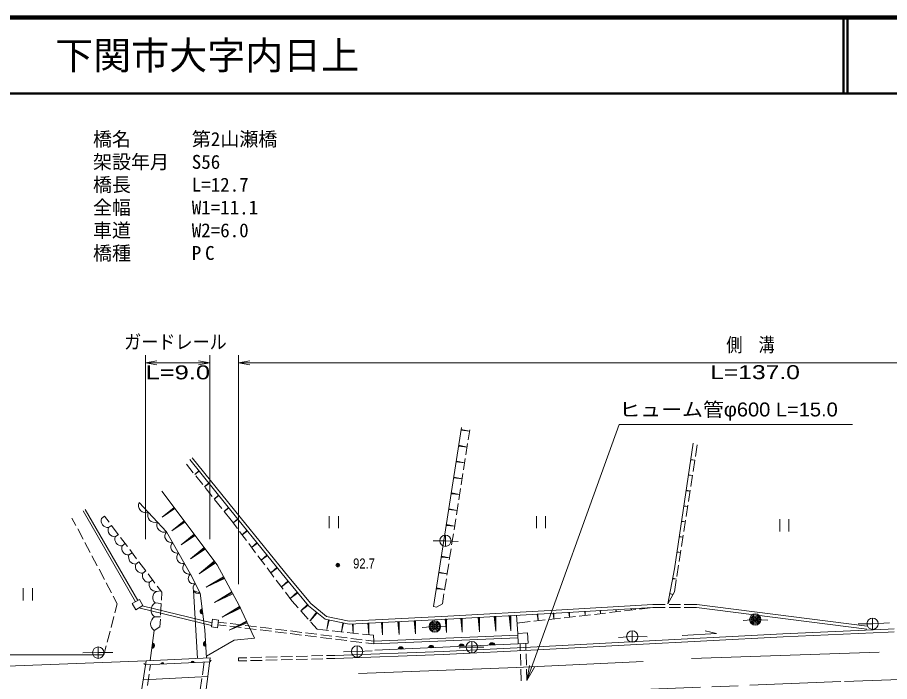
# Model space of a CAD drawing. Units: millimetres, scale not verified. Extents: x 40000 to 680000, y 20000 to 380000.
# Drawn here: x 400070 to 514784, y 292636 to 380000 of the extents above; entities that cross this region are included whole.
import ezdxf
from ezdxf.enums import TextEntityAlignment as Align

# ---------------------------------------------------------------- set-up
doc = ezdxf.new("R2010")
doc.units = ezdxf.units.MM
doc.header["$LTSCALE"] = 1000
doc.header["$PDMODE"] = 32
doc.header["$PDSIZE"] = 500
doc.linetypes.add('CHAIN', pattern=[18.5, 12, -1.5, 3.5, -1.5])
for name, color, linetype, lineweight in [('M-BMK', 2, 'CHAIN', 13), ('M-STR-HTXT', 7, 'Continuous', 13), ('M-STR-STR1', 1, 'Continuous', 13), ('M-STR-STRC', 7, 'Continuous', 13), ('M-TTL', 2, 'Continuous', 140), ('M-TTL-LINE', 7, 'Continuous', 50), ('M-WORK', 1, 'Continuous', 13)]:
    doc.layers.add(name, color=color, linetype=linetype, lineweight=lineweight)
doc.layers.add('M-TTL-TXT', color=7, linetype='Continuous')
doc.styles.add('ＭＳ ゴシック', font='')
doc.styles.add('ＭＳ Ｐゴシック', font='')
doc.styles.get('ＭＳ ゴシック').set_extended_font_data('MS Gothic')
doc.styles.get('ＭＳ Ｐゴシック').set_extended_font_data('MS PGothic')

# ---------------------------------------------------------------- blocks, each defined once
blk = doc.blocks.new('open_arrow')
at = {"color": 0, "linetype": 'Continuous', "lineweight": -2}
blk.add_lwpolyline([(7.5, 1.25), (0, 0), (7.5, -1.25)], dxfattribs=at)

msp = doc.modelspace()

# ---------------------------------------------------------------- linework, layer by layer
at = {"layer": 'M-BMK'}
msp.add_lwpolyline([(563699, 294355), (539357, 293728), (508381, 292628), (472937, 291213)], dxfattribs=at)
at = {"layer": 'M-STR-HTXT'}
for p, q in [((416911, 311347), (416911, 335572)), ((425367, 311347), (425367, 335572)), ((429156, 305465), (429156, 335572)), ((416911, 334572), (425367, 334572)), ((429156, 334572), (565040, 334572))]:
    msp.add_line(p, q, dxfattribs=at)
msp.add_lwpolyline([(467069, 292772), (479235, 326460), (509899, 326460)], dxfattribs=at)
at = {"layer": 'M-STR-STR1'}
msp.add_lwpolyline([(416997, 295375), (415003, 282419), (423818, 282934), (425431, 295758)], close=True, dxfattribs=at)
at = {"layer": 'M-STR-STRC'}
for p, q in [((416911, 294817), (416701, 295006)), ((425367, 295248), (416911, 294817)), ((425556, 295458), (425367, 295248))]:
    msp.add_line(p, q, dxfattribs=at)
for centre, radius in [((419141, 294930), 200), ((419141, 294930), 160), ((419141, 294930), 120), ((419141, 294930), 100), ((423136, 295134), 200), ((423136, 295134), 160), ((423136, 295134), 120), ((423136, 295134), 100)]:
    msp.add_arc(centre, radius, 2.92044, 182.92044, dxfattribs=at)
at = {"layer": 'M-TTL'}
msp.add_line((680000, 380000), (40000, 380000), dxfattribs=at)
at = {"layer": 'M-TTL-LINE'}
for p, q in [((508747, 380000), (508747, 370000)), ((509247, 380000), (509247, 370000)), ((40000, 370000), (680000, 370000))]:
    msp.add_line(p, q, dxfattribs=at)
at = {"layer": 'M-WORK'}
for p, q in [((454798, 302506), (458495, 326048)), ((458438, 325688), (458455, 325796)), ((458455, 325796), (459533, 325571)), ((458438, 325688), (459533, 325571)), ((458447, 325742), (459533, 325571)), ((459560, 325744), (459355, 324435)), ((458111, 323603), (458128, 323712)), ((458111, 323603), (459206, 323487)), ((458119, 323658), (459206, 323487)), ((458128, 323712), (459206, 323487)), ((459277, 323941), (459045, 322459)), ((489496, 323757), (489264, 322259)), ((423203, 320110), (422295, 321250)), ((457783, 321519), (457800, 321627)), ((457783, 321519), (458879, 321402)), ((457792, 321573), (458879, 321402)), ((457800, 321627), (458879, 321402)), ((458967, 321965), (458734, 320483)), ((488643, 321805), (488651, 321859)), ((488643, 321805), (489186, 321752)), ((488647, 321832), (489186, 321752)), ((488651, 321859), (489186, 321752)), ((489188, 321765), (488958, 320283)), ((423921, 320368), (423383, 319885)), ((423943, 320340), (423383, 319885)), ((423966, 320312), (423383, 319885)), ((423921, 320368), (423966, 320312)), ((424450, 318546), (423515, 319719)), ((457456, 319434), (457473, 319543)), ((457456, 319434), (458551, 319318)), ((457465, 319489), (458551, 319318)), ((457473, 319543), (458551, 319318)), ((458657, 319989), (458424, 318508)), ((488340, 319775), (488348, 319828)), ((488340, 319775), (488871, 319723)), ((488344, 319802), (488871, 319723)), ((488348, 319828), (488871, 319723)), ((488881, 319789), (488652, 318306)), ((425226, 318760), (424674, 318264)), ((425249, 318731), (424674, 318264)), ((425273, 318703), (424674, 318264)), ((425696, 316981), (424761, 318154)), ((425226, 318760), (425273, 318703)), ((458347, 318014), (458114, 316532)), ((488037, 317746), (488045, 317798)), ((488041, 317772), (488557, 317695)), ((488045, 317798), (488557, 317695)), ((488575, 317812), (488345, 316330)), ((426533, 317151), (425966, 316642)), ((426557, 317121), (425966, 316642)), ((426581, 317092), (425966, 316642)), ((426533, 317151), (426581, 317092)), ((457129, 317350), (457146, 317458)), ((457129, 317350), (458224, 317233)), ((457137, 317404), (458224, 317233)), ((457146, 317458), (458224, 317233)), ((488037, 317746), (488557, 317695)), ((420666, 315550), (419121, 314268)), ((420726, 315470), (419121, 314268)), ((420666, 315550), (420787, 315390)), ((426942, 315417), (426007, 316590)), ((427841, 315540), (427260, 315018)), ((427865, 315509), (427260, 315018)), ((427890, 315479), (427260, 315018)), ((427841, 315540), (427890, 315479)), ((458037, 316038), (457804, 314556)), ((487734, 315718), (487742, 315768)), ((487734, 315718), (488243, 315668)), ((487738, 315743), (488243, 315668)), ((487742, 315768), (488243, 315668)), ((488269, 315836), (488039, 314354)), ((408696, 315087), (415606, 303141)), ((408999, 315262), (415909, 303317)), ((411137, 314085), (411537, 314385)), ((412138, 313586), (411537, 314385)), ((420787, 315390), (419121, 314268)), ((428162, 313885), (427253, 315026)), ((441090, 314413), (441090, 312813)), ((442290, 312813), (442290, 314413)), ((456801, 315265), (456818, 315374)), ((456801, 315265), (457897, 315149)), ((456810, 315320), (457897, 315149)), ((456818, 315374), (457897, 315149)), ((468343, 314413), (468343, 312813)), ((469543, 312813), (469543, 314413)), ((407771, 313151), (407244, 314149)), ((412038, 312886), (412439, 313187)), ((413340, 311988), (412439, 313187)), ((421982, 313792), (420360, 312447)), ((422045, 313708), (420360, 312447)), ((422108, 313624), (420360, 312447)), ((421982, 313792), (422108, 313624)), ((428998, 312774), (428162, 313885)), ((429049, 314051), (428444, 313509)), ((429074, 314020), (428444, 313509)), ((429100, 313988), (428444, 313509)), ((429049, 314051), (429100, 313988)), ((456474, 313181), (456491, 313289)), ((456474, 313181), (457570, 313064)), ((456483, 313235), (457570, 313064)), ((456491, 313289), (457570, 313064)), ((457726, 314062), (457494, 312580)), ((487432, 313691), (487439, 313740)), ((487432, 313691), (487929, 313642)), ((487435, 313716), (487929, 313642)), ((487439, 313740), (487929, 313642)), ((487963, 313859), (487733, 312377)), ((500349, 313994), (500349, 312394)), ((501549, 312394), (501549, 313994)), ((408705, 311383), (408005, 312709)), ((423304, 312027), (421604, 310617)), ((423304, 312027), (423436, 311850)), ((430201, 311177), (429299, 312375)), ((430270, 312543), (429614, 311956)), ((430298, 312509), (429614, 311956)), ((430325, 312475), (429614, 311956)), ((430270, 312543), (430325, 312475)), ((457416, 312086), (457183, 310604)), ((409639, 309614), (408938, 310940)), ((412940, 311686), (413341, 311988)), ((414543, 310390), (413641, 311589)), ((423370, 311938), (421604, 310617)), ((423436, 311850), (421604, 310617)), ((431581, 310923), (430871, 310287)), ((431611, 310886), (430871, 310287)), ((431581, 310923), (431641, 310849)), ((456358, 311914), (456358, 310414)), ((487129, 311665), (487137, 311714)), ((487129, 311665), (487615, 311618)), ((487133, 311689), (487615, 311618)), ((487137, 311714), (487615, 311618)), ((487656, 311883), (487427, 310401)), ((413841, 310487), (414242, 310789)), ((415745, 308792), (414843, 309990)), ((424631, 310253), (422854, 308779)), ((424700, 310161), (422854, 308779)), ((424770, 310068), (422854, 308779)), ((424631, 310253), (424770, 310068)), ((431404, 309579), (430502, 310777)), ((431641, 310849), (430871, 310287)), ((457106, 310110), (456873, 308629)), ((487350, 309907), (487120, 308424)), ((410573, 307845), (409872, 309172)), ((414742, 309288), (415144, 309590)), ((432607, 307981), (431705, 309179)), ((432898, 309298), (432132, 308612)), ((432930, 309258), (432132, 308612)), ((432962, 309218), (432132, 308612)), ((432898, 309298), (432962, 309218)), ((455819, 309012), (455836, 309120)), ((455819, 309012), (456915, 308895)), ((455828, 309066), (456915, 308895)), ((455836, 309120), (456915, 308895)), ((486827, 309641), (486834, 309688)), ((486827, 309641), (487302, 309594)), ((486831, 309664), (487302, 309594)), ((486834, 309688), (487302, 309594)), ((415643, 308089), (416046, 308392)), ((416947, 307193), (416045, 308392)), ((425959, 308479), (423957, 306818)), ((426037, 308375), (423957, 306818)), ((426115, 308271), (423957, 306818)), ((425959, 308479), (426115, 308271)), ((433810, 306383), (432908, 307582)), ((434218, 307666), (433398, 306931)), ((434253, 307624), (433398, 306931)), ((434288, 307581), (433398, 306931)), ((434218, 307666), (434288, 307581)), ((456796, 308135), (456563, 306653)), ((487044, 307930), (486814, 306448)), ((411507, 306077), (410806, 307403)), ((416544, 306890), (416947, 307193)), ((418149, 305595), (417248, 306794)), ((427177, 306419), (424904, 305039)), ((427240, 306302), (424904, 305039)), ((427177, 306419), (427303, 306186)), ((455492, 306927), (455509, 307036)), ((455492, 306927), (456588, 306811)), ((455501, 306982), (456588, 306811)), ((455509, 307036), (456588, 306811)), ((412441, 304308), (411740, 305635)), ((417445, 305690), (417849, 305994)), ((419051, 304397), (418450, 305195)), ((427303, 306186), (424904, 305039)), ((435013, 304786), (434111, 305984)), ((435665, 305884), (434788, 305083)), ((435703, 305838), (434788, 305083)), ((435741, 305792), (434788, 305083)), ((435665, 305884), (435741, 305792)), ((456485, 306159), (456253, 304677)), ((486248, 306170), (486258, 306221)), ((486248, 306170), (486760, 306096)), ((486253, 306196), (486760, 306096)), ((486258, 306221), (486760, 306096)), ((486737, 305954), (486505, 304456)), ((400838, 304909), (400838, 303309)), ((402038, 303309), (402038, 304909)), ((418346, 304491), (418923, 304567)), ((418997, 303361), (419051, 304397)), ((428255, 304427), (425969, 303039)), ((428318, 304310), (425969, 303039)), ((428382, 304192), (425969, 303039)), ((428255, 304427), (428382, 304192)), ((436150, 303275), (435314, 304386)), ((436879, 304413), (435939, 303555)), ((436920, 304364), (435939, 303555)), ((436960, 304315), (435939, 303555)), ((436879, 304413), (436960, 304315)), ((455165, 304843), (455182, 304951)), ((455165, 304843), (456261, 304726)), ((455173, 304897), (456261, 304726)), ((455182, 304951), (456261, 304726)), ((456175, 304183), (455970, 302874)), ((486505, 304456), (485601, 302872)), ((485855, 304166), (485863, 304211)), ((485855, 304166), (486303, 304102)), ((485859, 304189), (486303, 304102)), ((485863, 304211), (486303, 304102)), ((413201, 302868), (412674, 303866)), ((412889, 301685), (413201, 302868)), ((418166, 303002), (418974, 302904)), ((418895, 301364), (418972, 302862)), ((436994, 302326), (436150, 303275)), ((455970, 302874), (455209, 302443)), ((416042, 302329), (425605, 300015)), ((416480, 302583), (425663, 300361)), ((429276, 302509), (426990, 301121)), ((429339, 302392), (426990, 301121)), ((429403, 302274), (426990, 301121)), ((429276, 302509), (429403, 302274)), ((438323, 300831), (437326, 301952)), ((438235, 302770), (437332, 301946)), ((438273, 302723), (437332, 301946)), ((438312, 302676), (437332, 301946)), ((438235, 302770), (438312, 302676)), ((439394, 301762), (438529, 300599)), ((439450, 301716), (438529, 300599)), ((439394, 301762), (439506, 301670)), ((455209, 302443), (454798, 302506)), ((472618, 301739), (472681, 301742)), ((472618, 301739), (472685, 301106)), ((472649, 301740), (472685, 301106)), ((472681, 301742), (472685, 301106)), ((474684, 301855), (474735, 301857)), ((474684, 301855), (474739, 301341)), ((474710, 301856), (474739, 301341)), ((474735, 301857), (474739, 301341)), ((476738, 301970), (476778, 301972)), ((476738, 301970), (476780, 301574)), ((476758, 301971), (476780, 301574)), ((476778, 301972), (476780, 301574)), ((477939, 301706), (479429, 301876)), ((478781, 302085), (478809, 302086)), ((478781, 302085), (478810, 301806)), ((478795, 302085), (478810, 301806)), ((478809, 302086), (478810, 301806)), ((479926, 301933), (481416, 302103)), ((480811, 302199), (480828, 302199)), ((480811, 302199), (480829, 302036)), ((480819, 302199), (480829, 302036)), ((480828, 302199), (480829, 302036)), ((481913, 302160), (483646, 302358)), ((483634, 302758), (485284, 302764)), ((483646, 302358), (485278, 302364)), ((485778, 302366), (487278, 302372)), ((485784, 302766), (487284, 302772)), ((487778, 302373), (489410, 302380)), ((487784, 302774), (489435, 302780)), ((489410, 302380), (511809, 299516)), ((489435, 302780), (511860, 299912)), ((412380, 299751), (412762, 301201)), ((418101, 301131), (418883, 301130)), ((418816, 299829), (418869, 300864)), ((430188, 300598), (427917, 299380)), ((430188, 300598), (430299, 300366)), ((439506, 301670), (438529, 300599)), ((440963, 300735), (440767, 299486)), ((441025, 300722), (440767, 299486)), ((441087, 300709), (440767, 299486)), ((440963, 300735), (441087, 300709)), ((452260, 300614), (452430, 300623)), ((452260, 300614), (452434, 298916)), ((452345, 300619), (452434, 298916)), ((452430, 300623), (452434, 298916)), ((456325, 300826), (456499, 300835)), ((456325, 300826), (456503, 299090)), ((456412, 300831), (456503, 299090)), ((456499, 300835), (456503, 299090)), ((458375, 300940), (458558, 300950)), ((458375, 300940), (458570, 299115)), ((458467, 300945), (458570, 299115)), ((458558, 300950), (458570, 299115)), ((460663, 301068), (460851, 301079)), ((460663, 301068), (460862, 299196)), ((460757, 301073), (460862, 299196)), ((460851, 301079), (460862, 299196)), ((462783, 301187), (462976, 301198)), ((462783, 301187), (462987, 299267)), ((462880, 301192), (462987, 299267)), ((462976, 301198), (462987, 299267)), ((464750, 301297), (464947, 301308)), ((464750, 301297), (464959, 299330)), ((464848, 301303), (464959, 299330)), ((464947, 301308), (464959, 299330)), ((465868, 298979), (465701, 301350)), ((468003, 300572), (469494, 300742)), ((468449, 301505), (468537, 301509)), ((468449, 301505), (468542, 300633)), ((468493, 301507), (468542, 300633)), ((468537, 301509), (468542, 300633)), ((469990, 300799), (471481, 300969)), ((470540, 301622), (470615, 301626)), ((470540, 301622), (470620, 300870)), ((470577, 301624), (470620, 300870)), ((470615, 301626), (470620, 300870)), ((471977, 301025), (473468, 301196)), ((473965, 301252), (475455, 301422)), ((475952, 301479), (477442, 301649)), ((512555, 300992), (512555, 299492)), ((418059, 299342), (418816, 299829)), ((426434, 300114), (427514, 299981)), ((426492, 300459), (427550, 300329)), ((430244, 300482), (427917, 299380)), ((430299, 300366), (427917, 299380)), ((428010, 299920), (429499, 299737)), ((428046, 300268), (429535, 300085)), ((429995, 299676), (431484, 299492)), ((430031, 300024), (431520, 299841)), ((431980, 299431), (433469, 299248)), ((432016, 299779), (433505, 299596)), ((434001, 299535), (435490, 299352)), ((439499, 299507), (438655, 300457)), ((440973, 299352), (439499, 299507)), ((442864, 300338), (442681, 299173)), ((442922, 300326), (442681, 299173)), ((442979, 300314), (442681, 299173)), ((442864, 300338), (442979, 300314)), ((444128, 300190), (444246, 300196)), ((444128, 300190), (444249, 299008)), ((444187, 300193), (444249, 299008)), ((444246, 300196), (444249, 299008)), ((446153, 300296), (446298, 300303)), ((446153, 300296), (446301, 298847)), ((446226, 300299), (446301, 298847)), ((446298, 300303), (446301, 298847)), ((447940, 300389), (448103, 300397)), ((447940, 300389), (448106, 298768)), ((448022, 300393), (448106, 298768)), ((448103, 300397), (448106, 298768)), ((450098, 300501), (450265, 300510)), ((450098, 300501), (450268, 298842)), ((450181, 300506), (450268, 298842)), ((450265, 300510), (450268, 298842)), ((465774, 300317), (467507, 300515)), ((514598, 299548), (515385, 299575)), ((411870, 297817), (412252, 299267)), ((417547, 295400), (418059, 299342)), ((433965, 299187), (435454, 299004)), ((435950, 298943), (437439, 298759)), ((435986, 299291), (437475, 299108)), ((437935, 298698), (439424, 298515)), ((437971, 299047), (439460, 298863)), ((439920, 298454), (441409, 298271)), ((439956, 298802), (441445, 298619)), ((442962, 299143), (441470, 299300)), ((441941, 298558), (443430, 298375)), ((444951, 298934), (443459, 299091)), ((443926, 298314), (445415, 298130)), ((446922, 298727), (445448, 298882)), ((446969, 297939), (446922, 298727)), ((446955, 297588), (465897, 298384)), ((446969, 297939), (465880, 298733)), ((480940, 299310), (480940, 297810)), ((487510, 298676), (492032, 298942)), ((492032, 298942), (490509, 299303)), ((514614, 299148), (515399, 299175)), ((410702, 297190), (410702, 295690)), ((411431, 296150), (411743, 297333)), ((441905, 298210), (443394, 298026)), ((443890, 297965), (445379, 297782)), ((444739, 297339), (444739, 295839)), ((445875, 297721), (446955, 297588)), ((445911, 298069), (446969, 297939)), ((446969, 297939), (446955, 297588)), ((447068, 296758), (465936, 297601)), ((459836, 297920), (459836, 296420)), ((466210, 296746), (466187, 297613)), ((466963, 296770), (466940, 297650)), ((436728, 295949), (438228, 295989)), ((438728, 296003), (440227, 296043)), ((440727, 296057), (441802, 296086)), ((466263, 294746), (466223, 296246)), ((467016, 294771), (466976, 296271)), ((488742, 295677), (513426, 296514)), ((416997, 295375), (395801, 294547)), ((417576, 294850), (417461, 294104)), ((424394, 293518), (424624, 295210)), ((429156, 295743), (430231, 295773)), ((429156, 295743), (429167, 295344)), ((429167, 295344), (430242, 295373)), ((430731, 295786), (432230, 295827)), ((430742, 295386), (432242, 295427)), ((432730, 295840), (434229, 295881)), ((432742, 295440), (434241, 295481)), ((434729, 295894), (436229, 295935)), ((434741, 295495), (436240, 295535)), ((436740, 295549), (438240, 295589)), ((438739, 295603), (440239, 295644)), ((440739, 295657), (441815, 295686)), ((466316, 292747), (466276, 294247)), ((467069, 292772), (467029, 294271)), ((416607, 292843), (425120, 293282)), ((417385, 293610), (417157, 292128)), ((424124, 291536), (424327, 293022))]:
    msp.add_line(p, q, dxfattribs=at)
for points in [[(485601, 302872), (486505, 307484), (488972, 324011)], [(422732, 321832), (429074, 314020), (435470, 306120), (438369, 302607), (440530, 300826), (443685, 300167), (456688, 300845), (470953, 301645), (483646, 302358)], [(423043, 322084), (429385, 314272), (435780, 306374), (438653, 302891), (440709, 301197), (443716, 300569), (456666, 301245), (470930, 302044), (483634, 302758)], [(424918, 295982), (428597, 298103), (431262, 298331), (429225, 302632), (426333, 307980), (419082, 317667)], [(424931, 295735), (424739, 299457), (424092, 304252), (422836, 306784), (419695, 312341), (416080, 316204)], [(454760, 311131), (456358, 311164), (458048, 311074)], [(423771, 295682), (423249, 304620), (424092, 304252)], [(495548, 300662), (497123, 300792), (498751, 300717)], [(441802, 296086), (456061, 296595), (468450, 297223), (480697, 297851), (500765, 298907), (514598, 299548)], [(453307, 299761), (454971, 299882), (456501, 299926)], [(510643, 300243), (512555, 300242), (514766, 300374)], [(441815, 295686), (456078, 296195), (468471, 296824), (480718, 297452), (500785, 298508), (514614, 299148)], [(479111, 298437), (480940, 298560), (482902, 298529)], [(458172, 297058), (458307, 297058), (459836, 297170), (461411, 297181)], [(352038, 295335), (376007, 295772), (396311, 296169), (411431, 296150)], [(408659, 296399), (410702, 296440), (412598, 296454)], [(442950, 296560), (444739, 296589), (446741, 296689)], [(444951, 293679), (465733, 294497), (482386, 295258)]]:
    msp.add_lwpolyline(points, dxfattribs=at)
for points in [[(415170, 302888), (416118, 303438), (416580, 302641), (415633, 302091)], [(425745, 300853), (425576, 299838), (426366, 299706), (426536, 300721)], [(465868, 298979), (465936, 297601), (467236, 297665), (467168, 299043)]]:
    msp.add_lwpolyline(points, close=True, dxfattribs=at)
for centre, radius in [((456358, 311164), 750), ((442213, 307958), 150), ((442213, 307958), 120), ((442213, 307958), 90), ((442213, 307958), 60), ((442213, 307958), 30), ((442213, 307958), 20), ((454971, 299882), 750), ((497123, 300792), 750), ((497123, 300792), 600), ((497123, 300792), 450), ((497123, 300792), 300), ((497123, 300792), 150), ((497123, 300792), 20), ((512555, 300242), 750), ((454971, 299882), 600), ((454971, 299882), 450), ((454971, 299882), 300), ((454971, 299882), 150), ((454971, 299882), 20), ((480940, 298560), 750), ((410702, 296440), 750), ((444739, 296589), 750), ((459836, 297170), 750)]:
    msp.add_circle(centre, radius, dxfattribs=at)
for centre, radius, start, end in [((416936, 315798), 948, 154.64805, 291.56277), ((418142, 314510), 948, 154.64805, 291.56277), ((411990, 313787), 903, 160.77668, 273.06663), ((419347, 313223), 948, 154.64805, 291.56277), ((412891, 312588), 903, 160.77668, 273.06663), ((420289, 311759), 830, 135.58293, 283.35592), ((413792, 311389), 903, 160.77668, 273.06663), ((421074, 310370), 830, 135.58293, 283.35592), ((414693, 310190), 903, 160.77668, 273.06663), ((415594, 308991), 903, 160.77668, 273.06663), ((421859, 308981), 830, 135.58293, 283.35592), ((416496, 307791), 903, 160.77668, 273.06663), ((422644, 307592), 830, 135.58293, 283.35592), ((417397, 306592), 903, 160.77668, 273.06663), ((423253, 306202), 716, 125.70634, 287.07861), ((418298, 305393), 903, 160.77668, 273.06663), ((423881, 304937), 716, 125.70634, 287.07861), ((418755, 303686), 903, 116.95035, 229.2403), ((418795, 302044), 1146, 123.2641, 232.77083), ((424469, 301862), 354, 106.48139, 268.88657), ((424469, 301862), 283, 108.70543, 266.66253), ((424469, 301862), 212, 112.45176, 262.91621), ((424469, 301862), 142, 120.16349, 255.20448), ((424469, 301862), 100, 130.48115, 244.88681), ((418654, 300223), 1063, 121.35334, 235.95007), ((417749, 297378), 354, 271.39859, 73.80377), ((417749, 297378), 283, 273.62263, 71.57973), ((417749, 297378), 212, 277.36896, 67.83341), ((417749, 297378), 142, 285.08069, 60.12168), ((417749, 297378), 100, 295.39835, 49.80401), ((424889, 297599), 354, 101.75868, 264.16386), ((424889, 297599), 283, 103.98272, 261.93982), ((424889, 297599), 212, 107.72904, 258.19349), ((424889, 297599), 142, 115.44077, 250.48176), ((424889, 297599), 100, 125.75844, 240.1641), ((450510, 296858), 354, 11.3539, 173.75907), ((450510, 296858), 283, 13.57793, 171.53503), ((454506, 297036), 354, 11.3539, 173.75907), ((454506, 297036), 283, 13.57793, 171.53503), ((454506, 297036), 212, 17.32426, 167.78871), ((454506, 297036), 142, 25.03599, 160.07698), ((454506, 297036), 100, 35.35365, 149.75932), ((458502, 297215), 354, 11.3539, 173.75907), ((458502, 297215), 283, 13.57793, 171.53503), ((458502, 297215), 212, 17.32426, 167.78871), ((458502, 297215), 142, 25.03599, 160.07698), ((458502, 297215), 100, 35.35365, 149.75932), ((462498, 297393), 354, 11.3539, 173.75907), ((462498, 297393), 283, 13.57793, 171.53503), ((462498, 297393), 212, 17.32426, 167.78871), ((462498, 297393), 142, 25.03599, 160.07698), ((462498, 297393), 100, 35.35365, 149.75932), ((450510, 296858), 212, 17.32426, 167.78871), ((450510, 296858), 142, 25.03599, 160.07698), ((450510, 296858), 100, 35.35365, 149.75932)]:
    msp.add_arc(centre, radius, start, end, dxfattribs=at)
for p in [(442213, 307958), (497123, 300792), (454971, 299882)]:
    msp.add_point(p, dxfattribs=at)

# ---------------------------------------------------------------- block references
at = {"layer": 'M-STR-HTXT', "xscale": 200, "yscale": 200}
for p in [(416911, 334572), (429156, 334572)]:
    msp.add_blockref('open_arrow', p, dxfattribs=at)
at = {"layer": 'M-STR-HTXT'}
for p, xscale, yscale, rotation in [((425367, 334572), 200, 200, 180), ((467069, 292772), 267, 267, 70.1)]:
    msp.add_blockref('open_arrow', p, dxfattribs=dict(at, xscale=xscale, yscale=yscale, rotation=rotation))

# ---------------------------------------------------------------- texts
at = {"layer": 'M-STR-HTXT', "style": 'ＭＳ ゴシック'}
for s, p in [('橋名', (410000, 364000)), ('第2山瀬橋', (423000, 364000)), ('架設年月', (410000, 361000)), ('S56', (423000, 361000)), ('橋長', (410000, 358000)), ('L=12.7', (423000, 358000)), ('全幅', (410000, 355000)), ('W1=11.1', (423000, 355000)), ('車道', (410000, 352000)), ('W2=6.0', (423000, 352000)), ('橋種', (410000, 349000))]:
    msp.add_text(s, height=1833, dxfattribs=at).set_placement(p, align=Align.MIDDLE_LEFT)
at = {"layer": 'M-STR-HTXT', "style": 'ＭＳ Ｐゴシック'}
for s, width, p in [('ガードレール', 0.9, (420845, 335850)), ('側\u3000溝', 0.85, (496492, 335467)), ('L=9.0', 1.4, (421161, 331843)), ('L=137.0', 1.35, (497090, 331871))]:
    msp.add_text(s, height=1833, dxfattribs=dict(at, width=width)).set_placement(p, align=Align.BOTTOM_CENTER)
at = {"layer": 'M-STR-HTXT', "style": 'ＭＳ Ｐゴシック', "width": 1.1}
msp.add_text('ヒューム管φ600 L=15.0', height=1833, dxfattribs=at).set_placement((479235, 326960), align=Align.BOTTOM_LEFT)
at = {"layer": 'M-STR-HTXT', "insert": (423000, 349000), "char_height": 1833, "attachment_point": 4, "style": 'ＭＳ ゴシック'}
msp.add_mtext('\\T1.4;PC', dxfattribs=at)
at = {"layer": 'M-TTL-TXT', "style": 'ＭＳ ゴシック'}
msp.add_text('下関市大字内日上', height=3666, dxfattribs=at).set_placement((405024, 375000), align=Align.MIDDLE_LEFT)
at = {"layer": 'M-WORK', "style": 'ＭＳ Ｐゴシック', "width": 0.85}
msp.add_text('92.7', height=1320, dxfattribs=at).set_placement((445655, 307111), align=Align.BOTTOM_CENTER)

doc.saveas('drawing.dxf')
